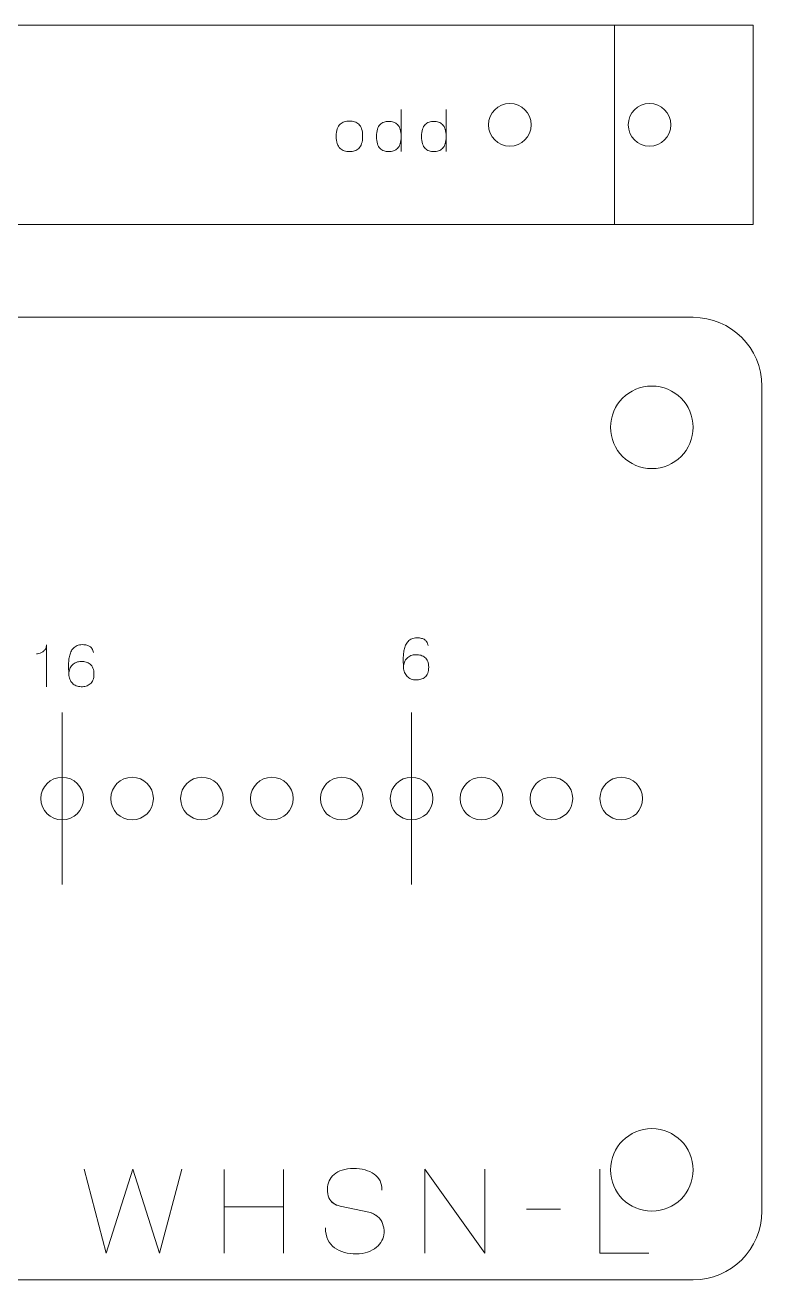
# Model space of a CAD drawing. Header units: centimetres. Extents: x -22.9 to 52.4, y -33.6 to -9.2.
# Drawn here: x 20.64 to 26, y -18.35 to -9.22 of the extents above; entities that cross this region are included whole.
import ezdxf

# ---------------------------------------------------------------- set-up
doc = ezdxf.new("R2010")
doc.units = ezdxf.units.CM
doc.header["$MEASUREMENT"] = 0
doc.layers.add('Layer 1', color=7, linetype='Continuous')

msp = doc.modelspace()

# ---------------------------------------------------------------- linework, layer by layer
at = {"layer": 'Layer 1', "color": 250, "lineweight": 20}
for centre, major_axis in [((25.19999, -12.15001), (0, 0.3)), ((20.91375, -14.85), (0, 0.155)), ((21.42175, -14.85), (0, 0.155)), ((21.92975, -14.85), (0, 0.155)), ((22.43775, -14.85), (0, 0.155)), ((22.94575, -14.85), (0, 0.155)), ((23.45375, -14.85), (0, 0.155)), ((23.96175, -14.85), (0, 0.155)), ((24.46975, -14.85), (0, 0.155)), ((24.97775, -14.85), (0, 0.155)), ((25.19999, -17.55001), (0, 0.3))]:
    msp.add_ellipse(centre, major_axis=major_axis, ratio=1, dxfattribs=at)
for points, knots in [([(25.9375, -10.675), (25.9375, -10.675), (14.9375, -10.675), (14.9375, -10.675), (14.9375, -10.675), (14.9375, -10.675), (14.9375, -9.225), (14.9375, -9.225), (14.9375, -9.225), (14.9375, -9.225), (25.9375, -9.225), (25.9375, -9.225), (25.9375, -9.225), (25.9375, -9.225), (25.9375, -10.675), (25.9375, -10.675)], [0, 0, 0, 0, 0.25, 0.25, 0.25, 0.25, 0.5, 0.5, 0.5, 0.5, 0.75, 0.75, 0.75, 0.75, 1, 1, 1, 1]), ([(24.1675, -9.795), (24.25309, -9.795), (24.3225, -9.86441), (24.3225, -9.95), (24.3225, -9.95), (24.3225, -10.03559), (24.25309, -10.105), (24.1675, -10.105), (24.1675, -10.105), (24.08191, -10.105), (24.0125, -10.03559), (24.0125, -9.95), (24.0125, -9.95), (24.0125, -9.86441), (24.08191, -9.795), (24.1675, -9.795)], [0, 0, 0, 0, 0.25, 0.25, 0.25, 0.25, 0.5, 0.5, 0.5, 0.5, 0.75, 0.75, 0.75, 0.75, 1, 1, 1, 1]), ([(25.1835, -9.795), (25.26909, -9.795), (25.3385, -9.86441), (25.3385, -9.95), (25.3385, -9.95), (25.3385, -10.03559), (25.26909, -10.105), (25.1835, -10.105), (25.1835, -10.105), (25.09791, -10.105), (25.0285, -10.03559), (25.0285, -9.95), (25.0285, -9.95), (25.0285, -9.86441), (25.09791, -9.795), (25.1835, -9.795)], [0, 0, 0, 0, 0.25, 0.25, 0.25, 0.25, 0.5, 0.5, 0.5, 0.5, 0.75, 0.75, 0.75, 0.75, 1, 1, 1, 1]), ([(15, -17.85), (15, -17.85), (15, -11.85), (15, -11.85), (15, -11.85), (15, -11.5739), (15.2239, -11.35), (15.5, -11.35), (15.5, -11.35), (15.5, -11.35), (25.5, -11.35), (25.5, -11.35), (25.5, -11.35), (25.7761, -11.35), (26, -11.5739), (26, -11.85), (26, -11.85), (26, -11.85), (26, -17.85), (26, -17.85), (26, -17.85), (26, -18.1261), (25.7761, -18.35), (25.5, -18.35), (25.5, -18.35), (25.5, -18.35), (15.5, -18.35), (15.5, -18.35), (15.5, -18.35), (15.2239, -18.35), (15, -18.1261), (15, -17.85)], [0, 0, 0, 0, 0.125, 0.125, 0.125, 0.125, 0.25, 0.25, 0.25, 0.25, 0.375, 0.375, 0.375, 0.375, 0.5, 0.5, 0.5, 0.5, 0.625, 0.625, 0.625, 0.625, 0.75, 0.75, 0.75, 0.75, 0.875, 0.875, 0.875, 0.875, 1, 1, 1, 1])]:
    msp.add_open_spline(points, degree=3, knots=knots, dxfattribs=at)
at = {"layer": 'Layer 1', "color": 30, "lineweight": 20}
for points in [[(24.9295, -9.225), (24.9295, -9.225), (24.9295, -10.675), (24.9295, -10.675)], [(20.91375, -14.225), (20.91375, -14.225), (20.91375, -15.475), (20.91375, -15.475)], [(23.45375, -14.225), (23.45375, -14.225), (23.45375, -15.475), (23.45375, -15.475)]]:
    msp.add_open_spline(points, degree=3, dxfattribs=at)
at = {"layer": 'Layer 1', "color": 30, "lineweight": 9}
for points, knots in [([(23.37819, -9.8384), (23.37819, -9.8384), (23.37819, -10.14447), (23.37819, -10.14447), (23.37819, -10.14447), (23.37819, -10.14447), (23.37819, -9.8384), (23.37819, -9.8384)], [0, 0, 0, 0, 0.5, 0.5, 0.5, 0.5, 1, 1, 1, 1]), ([(23.70542, -9.8384), (23.70542, -9.8384), (23.70542, -10.14447), (23.70542, -10.14447), (23.70542, -10.14447), (23.70542, -10.14447), (23.70542, -9.8384), (23.70542, -9.8384)], [0, 0, 0, 0, 0.5, 0.5, 0.5, 0.5, 1, 1, 1, 1]), ([(23.00186, -10.14447), (23.01519, -10.14454), (23.02761, -10.14285), (23.03918, -10.13925), (23.03918, -10.13925), (23.05075, -10.13565), (23.06098, -10.12965), (23.06973, -10.12126), (23.06973, -10.12126), (23.07855, -10.11286), (23.08539, -10.1015), (23.0904, -10.08711), (23.0904, -10.08711), (23.09534, -10.07279), (23.09788, -10.05494), (23.09795, -10.03356), (23.09795, -10.03356), (23.09788, -10.01225), (23.09534, -9.99447), (23.0904, -9.98022), (23.0904, -9.98022), (23.08539, -9.96597), (23.07855, -9.95461), (23.06973, -9.94621), (23.06973, -9.94621), (23.06098, -9.93788), (23.05075, -9.93189), (23.03918, -9.92829), (23.03918, -9.92829), (23.02761, -9.92469), (23.01519, -9.923), (23.00186, -9.92307), (23.00186, -9.92307), (22.98866, -9.923), (22.97624, -9.92469), (22.96467, -9.92829), (22.96467, -9.92829), (22.9531, -9.93189), (22.94294, -9.93788), (22.93412, -9.94621), (22.93412, -9.94621), (22.9253, -9.95461), (22.91839, -9.96597), (22.91338, -9.98022), (22.91338, -9.98022), (22.90837, -9.99447), (22.90583, -10.01225), (22.90576, -10.03356), (22.90576, -10.03356), (22.90583, -10.05494), (22.90837, -10.07279), (22.91338, -10.08711), (22.91338, -10.08711), (22.91839, -10.1015), (22.9253, -10.11286), (22.93412, -10.12126), (22.93412, -10.12126), (22.94294, -10.12965), (22.9531, -10.13565), (22.96467, -10.13925), (22.96467, -10.13925), (22.97624, -10.14285), (22.98866, -10.14454), (23.00186, -10.14447)], [0, 0, 0, 0, 0.0625, 0.0625, 0.0625, 0.0625, 0.125, 0.125, 0.125, 0.125, 0.1875, 0.1875, 0.1875, 0.1875, 0.25, 0.25, 0.25, 0.25, 0.3125, 0.3125, 0.3125, 0.3125, 0.375, 0.375, 0.375, 0.375, 0.4375, 0.4375, 0.4375, 0.4375, 0.5, 0.5, 0.5, 0.5, 0.5625, 0.5625, 0.5625, 0.5625, 0.625, 0.625, 0.625, 0.625, 0.6875, 0.6875, 0.6875, 0.6875, 0.75, 0.75, 0.75, 0.75, 0.8125, 0.8125, 0.8125, 0.8125, 0.875, 0.875, 0.875, 0.875, 0.9375, 0.9375, 0.9375, 0.9375, 1, 1, 1, 1]), ([(23.00186, -10.14447), (23.01519, -10.14454), (23.02761, -10.14285), (23.03918, -10.13925), (23.03918, -10.13925), (23.05075, -10.13565), (23.06098, -10.12965), (23.06973, -10.12126), (23.06973, -10.12126), (23.07855, -10.11286), (23.08539, -10.1015), (23.0904, -10.08711), (23.0904, -10.08711), (23.09534, -10.07279), (23.09788, -10.05494), (23.09795, -10.03356), (23.09795, -10.03356), (23.09788, -10.01225), (23.09534, -9.99447), (23.0904, -9.98022), (23.0904, -9.98022), (23.08539, -9.96597), (23.07855, -9.95461), (23.06973, -9.94621), (23.06973, -9.94621), (23.06098, -9.93788), (23.05075, -9.93189), (23.03918, -9.92829), (23.03918, -9.92829), (23.02761, -9.92469), (23.01519, -9.923), (23.00186, -9.92307), (23.00186, -9.92307), (22.98866, -9.923), (22.97624, -9.92469), (22.96467, -9.92829), (22.96467, -9.92829), (22.9531, -9.93189), (22.94294, -9.93788), (22.93412, -9.94621), (22.93412, -9.94621), (22.9253, -9.95461), (22.91839, -9.96597), (22.91338, -9.98022), (22.91338, -9.98022), (22.90837, -9.99447), (22.90583, -10.01225), (22.90576, -10.03356), (22.90576, -10.03356), (22.90583, -10.05494), (22.90837, -10.07279), (22.91338, -10.08711), (22.91338, -10.08711), (22.91839, -10.1015), (22.9253, -10.11286), (22.93412, -10.12126), (22.93412, -10.12126), (22.94294, -10.12965), (22.9531, -10.13565), (22.96467, -10.13925), (22.96467, -10.13925), (22.97624, -10.14285), (22.98866, -10.14454), (23.00186, -10.14447)], [0, 0, 0, 0, 0.0625, 0.0625, 0.0625, 0.0625, 0.125, 0.125, 0.125, 0.125, 0.1875, 0.1875, 0.1875, 0.1875, 0.25, 0.25, 0.25, 0.25, 0.3125, 0.3125, 0.3125, 0.3125, 0.375, 0.375, 0.375, 0.375, 0.4375, 0.4375, 0.4375, 0.4375, 0.5, 0.5, 0.5, 0.5, 0.5625, 0.5625, 0.5625, 0.5625, 0.625, 0.625, 0.625, 0.625, 0.6875, 0.6875, 0.6875, 0.6875, 0.75, 0.75, 0.75, 0.75, 0.8125, 0.8125, 0.8125, 0.8125, 0.875, 0.875, 0.875, 0.875, 0.9375, 0.9375, 0.9375, 0.9375, 1, 1, 1, 1]), ([(23.28802, -9.92603), (23.30037, -9.92596), (23.31194, -9.92765), (23.32274, -9.93118), (23.32274, -9.93118), (23.33353, -9.93471), (23.34306, -9.94064), (23.35131, -9.94889), (23.35131, -9.94889), (23.35957, -9.95715), (23.36599, -9.96836), (23.37064, -9.98248), (23.37064, -9.98248), (23.3753, -9.99659), (23.3777, -10.01415), (23.37777, -10.03525), (23.37777, -10.03525), (23.3777, -10.05635), (23.3753, -10.07391), (23.37064, -10.08803), (23.37064, -10.08803), (23.36599, -10.10214), (23.35957, -10.11336), (23.35131, -10.12161), (23.35131, -10.12161), (23.34306, -10.12987), (23.33353, -10.13579), (23.32274, -10.13932), (23.32274, -10.13932), (23.31194, -10.14285), (23.30037, -10.14454), (23.28802, -10.14447), (23.28802, -10.14447), (23.27568, -10.14454), (23.2641, -10.14285), (23.25338, -10.13932), (23.25338, -10.13932), (23.24258, -10.13579), (23.23313, -10.12987), (23.22495, -10.12161), (23.22495, -10.12161), (23.21676, -10.11336), (23.21034, -10.10214), (23.20576, -10.08803), (23.20576, -10.08803), (23.2011, -10.07391), (23.19877, -10.05635), (23.1987, -10.03525), (23.1987, -10.03525), (23.19877, -10.01415), (23.2011, -9.99659), (23.20576, -9.98248), (23.20576, -9.98248), (23.21034, -9.96836), (23.21676, -9.95715), (23.22495, -9.94889), (23.22495, -9.94889), (23.23313, -9.94064), (23.24258, -9.93471), (23.25338, -9.93118), (23.25338, -9.93118), (23.2641, -9.92765), (23.27568, -9.92596), (23.28802, -9.92603)], [0, 0, 0, 0, 0.0625, 0.0625, 0.0625, 0.0625, 0.125, 0.125, 0.125, 0.125, 0.1875, 0.1875, 0.1875, 0.1875, 0.25, 0.25, 0.25, 0.25, 0.3125, 0.3125, 0.3125, 0.3125, 0.375, 0.375, 0.375, 0.375, 0.4375, 0.4375, 0.4375, 0.4375, 0.5, 0.5, 0.5, 0.5, 0.5625, 0.5625, 0.5625, 0.5625, 0.625, 0.625, 0.625, 0.625, 0.6875, 0.6875, 0.6875, 0.6875, 0.75, 0.75, 0.75, 0.75, 0.8125, 0.8125, 0.8125, 0.8125, 0.875, 0.875, 0.875, 0.875, 0.9375, 0.9375, 0.9375, 0.9375, 1, 1, 1, 1]), ([(23.28802, -9.92603), (23.30037, -9.92596), (23.31194, -9.92765), (23.32274, -9.93118), (23.32274, -9.93118), (23.33353, -9.93471), (23.34306, -9.94064), (23.35131, -9.94889), (23.35131, -9.94889), (23.35957, -9.95715), (23.36599, -9.96836), (23.37064, -9.98248), (23.37064, -9.98248), (23.3753, -9.99659), (23.3777, -10.01415), (23.37777, -10.03525), (23.37777, -10.03525), (23.3777, -10.05635), (23.3753, -10.07391), (23.37064, -10.08803), (23.37064, -10.08803), (23.36599, -10.10214), (23.35957, -10.11336), (23.35131, -10.12161), (23.35131, -10.12161), (23.34306, -10.12987), (23.33353, -10.13579), (23.32274, -10.13932), (23.32274, -10.13932), (23.31194, -10.14285), (23.30037, -10.14454), (23.28802, -10.14447), (23.28802, -10.14447), (23.27568, -10.14454), (23.2641, -10.14285), (23.25338, -10.13932), (23.25338, -10.13932), (23.24258, -10.13579), (23.23313, -10.12987), (23.22495, -10.12161), (23.22495, -10.12161), (23.21676, -10.11336), (23.21034, -10.10214), (23.20576, -10.08803), (23.20576, -10.08803), (23.2011, -10.07391), (23.19877, -10.05635), (23.1987, -10.03525), (23.1987, -10.03525), (23.19877, -10.01415), (23.2011, -9.99659), (23.20576, -9.98248), (23.20576, -9.98248), (23.21034, -9.96836), (23.21676, -9.95715), (23.22495, -9.94889), (23.22495, -9.94889), (23.23313, -9.94064), (23.24258, -9.93471), (23.25338, -9.93118), (23.25338, -9.93118), (23.2641, -9.92765), (23.27568, -9.92596), (23.28802, -9.92603)], [0, 0, 0, 0, 0.0625, 0.0625, 0.0625, 0.0625, 0.125, 0.125, 0.125, 0.125, 0.1875, 0.1875, 0.1875, 0.1875, 0.25, 0.25, 0.25, 0.25, 0.3125, 0.3125, 0.3125, 0.3125, 0.375, 0.375, 0.375, 0.375, 0.4375, 0.4375, 0.4375, 0.4375, 0.5, 0.5, 0.5, 0.5, 0.5625, 0.5625, 0.5625, 0.5625, 0.625, 0.625, 0.625, 0.625, 0.6875, 0.6875, 0.6875, 0.6875, 0.75, 0.75, 0.75, 0.75, 0.8125, 0.8125, 0.8125, 0.8125, 0.875, 0.875, 0.875, 0.875, 0.9375, 0.9375, 0.9375, 0.9375, 1, 1, 1, 1]), ([(23.61525, -9.92603), (23.6276, -9.92596), (23.63917, -9.92765), (23.64997, -9.93118), (23.64997, -9.93118), (23.66076, -9.93471), (23.67029, -9.94064), (23.67854, -9.94889), (23.67854, -9.94889), (23.6868, -9.95715), (23.69322, -9.96836), (23.69787, -9.98248), (23.69787, -9.98248), (23.70253, -9.99659), (23.70493, -10.01415), (23.705, -10.03525), (23.705, -10.03525), (23.70493, -10.05635), (23.70253, -10.07391), (23.69787, -10.08803), (23.69787, -10.08803), (23.69322, -10.10214), (23.6868, -10.11336), (23.67854, -10.12161), (23.67854, -10.12161), (23.67029, -10.12987), (23.66076, -10.13579), (23.64997, -10.13932), (23.64997, -10.13932), (23.63917, -10.14285), (23.6276, -10.14454), (23.61525, -10.14447), (23.61525, -10.14447), (23.60291, -10.14454), (23.59133, -10.14285), (23.58061, -10.13932), (23.58061, -10.13932), (23.56981, -10.13579), (23.56036, -10.12987), (23.55218, -10.12161), (23.55218, -10.12161), (23.54399, -10.11336), (23.53757, -10.10214), (23.53299, -10.08803), (23.53299, -10.08803), (23.52833, -10.07391), (23.526, -10.05635), (23.52593, -10.03525), (23.52593, -10.03525), (23.526, -10.01415), (23.52833, -9.99659), (23.53299, -9.98248), (23.53299, -9.98248), (23.53757, -9.96836), (23.54399, -9.95715), (23.55218, -9.94889), (23.55218, -9.94889), (23.56036, -9.94064), (23.56981, -9.93471), (23.58061, -9.93118), (23.58061, -9.93118), (23.59133, -9.92765), (23.60291, -9.92596), (23.61525, -9.92603)], [0, 0, 0, 0, 0.0625, 0.0625, 0.0625, 0.0625, 0.125, 0.125, 0.125, 0.125, 0.1875, 0.1875, 0.1875, 0.1875, 0.25, 0.25, 0.25, 0.25, 0.3125, 0.3125, 0.3125, 0.3125, 0.375, 0.375, 0.375, 0.375, 0.4375, 0.4375, 0.4375, 0.4375, 0.5, 0.5, 0.5, 0.5, 0.5625, 0.5625, 0.5625, 0.5625, 0.625, 0.625, 0.625, 0.625, 0.6875, 0.6875, 0.6875, 0.6875, 0.75, 0.75, 0.75, 0.75, 0.8125, 0.8125, 0.8125, 0.8125, 0.875, 0.875, 0.875, 0.875, 0.9375, 0.9375, 0.9375, 0.9375, 1, 1, 1, 1]), ([(23.61525, -9.92603), (23.6276, -9.92596), (23.63917, -9.92765), (23.64997, -9.93118), (23.64997, -9.93118), (23.66076, -9.93471), (23.67029, -9.94064), (23.67854, -9.94889), (23.67854, -9.94889), (23.6868, -9.95715), (23.69322, -9.96836), (23.69787, -9.98248), (23.69787, -9.98248), (23.70253, -9.99659), (23.70493, -10.01415), (23.705, -10.03525), (23.705, -10.03525), (23.70493, -10.05635), (23.70253, -10.07391), (23.69787, -10.08803), (23.69787, -10.08803), (23.69322, -10.10214), (23.6868, -10.11336), (23.67854, -10.12161), (23.67854, -10.12161), (23.67029, -10.12987), (23.66076, -10.13579), (23.64997, -10.13932), (23.64997, -10.13932), (23.63917, -10.14285), (23.6276, -10.14454), (23.61525, -10.14447), (23.61525, -10.14447), (23.60291, -10.14454), (23.59133, -10.14285), (23.58061, -10.13932), (23.58061, -10.13932), (23.56981, -10.13579), (23.56036, -10.12987), (23.55218, -10.12161), (23.55218, -10.12161), (23.54399, -10.11336), (23.53757, -10.10214), (23.53299, -10.08803), (23.53299, -10.08803), (23.52833, -10.07391), (23.526, -10.05635), (23.52593, -10.03525), (23.52593, -10.03525), (23.526, -10.01415), (23.52833, -9.99659), (23.53299, -9.98248), (23.53299, -9.98248), (23.53757, -9.96836), (23.54399, -9.95715), (23.55218, -9.94889), (23.55218, -9.94889), (23.56036, -9.94064), (23.56981, -9.93471), (23.58061, -9.93118), (23.58061, -9.93118), (23.59133, -9.92765), (23.60291, -9.92596), (23.61525, -9.92603)], [0, 0, 0, 0, 0.0625, 0.0625, 0.0625, 0.0625, 0.125, 0.125, 0.125, 0.125, 0.1875, 0.1875, 0.1875, 0.1875, 0.25, 0.25, 0.25, 0.25, 0.3125, 0.3125, 0.3125, 0.3125, 0.375, 0.375, 0.375, 0.375, 0.4375, 0.4375, 0.4375, 0.4375, 0.5, 0.5, 0.5, 0.5, 0.5625, 0.5625, 0.5625, 0.5625, 0.625, 0.625, 0.625, 0.625, 0.6875, 0.6875, 0.6875, 0.6875, 0.75, 0.75, 0.75, 0.75, 0.8125, 0.8125, 0.8125, 0.8125, 0.875, 0.875, 0.875, 0.875, 0.9375, 0.9375, 0.9375, 0.9375, 1, 1, 1, 1]), ([(23.39512, -13.89514), (23.39519, -13.88131), (23.39744, -13.86882), (23.40196, -13.85753), (23.40196, -13.85753), (23.4064, -13.84631), (23.41268, -13.83665), (23.4208, -13.82853), (23.4208, -13.82853), (23.42884, -13.82049), (23.43837, -13.81428), (23.44923, -13.80991), (23.44923, -13.80991), (23.4601, -13.80553), (23.47202, -13.80335), (23.48486, -13.80327), (23.48486, -13.80327), (23.49777, -13.8032), (23.50984, -13.80483), (23.52106, -13.80807), (23.52106, -13.80807), (23.53228, -13.81125), (23.54208, -13.81647), (23.55062, -13.82367), (23.55062, -13.82367), (23.55916, -13.83079), (23.56586, -13.84025), (23.57066, -13.85203), (23.57066, -13.85203), (23.57545, -13.86381), (23.57792, -13.87813), (23.57799, -13.89514), (23.57799, -13.89514), (23.57792, -13.91214), (23.57545, -13.92646), (23.57066, -13.93825), (23.57066, -13.93825), (23.56586, -13.95003), (23.55916, -13.95948), (23.55062, -13.96661), (23.55062, -13.96661), (23.54208, -13.97381), (23.53228, -13.97903), (23.52106, -13.9822), (23.52106, -13.9822), (23.50984, -13.98545), (23.49777, -13.98707), (23.48486, -13.987), (23.48486, -13.987), (23.47202, -13.98693), (23.46024, -13.98474), (23.44944, -13.98037), (23.44944, -13.98037), (23.43872, -13.97599), (23.42941, -13.96978), (23.42143, -13.96167), (23.42143, -13.96167), (23.41346, -13.95363), (23.40718, -13.94396), (23.40267, -13.93267), (23.40267, -13.93267), (23.39808, -13.92145), (23.39561, -13.90897), (23.39512, -13.89514), (23.39512, -13.89514), (23.39483, -13.88815), (23.39448, -13.87983), (23.39399, -13.87016), (23.39399, -13.87016), (23.39349, -13.86042), (23.39321, -13.84984), (23.39314, -13.83848), (23.39314, -13.83848), (23.39307, -13.82705), (23.39342, -13.81527), (23.39434, -13.8032), (23.39434, -13.8032), (23.39519, -13.79107), (23.39688, -13.77914), (23.39935, -13.76736), (23.39935, -13.76736), (23.40182, -13.75565), (23.40535, -13.74457), (23.41, -13.7342), (23.41, -13.7342), (23.41466, -13.72383), (23.42066, -13.71466), (23.42807, -13.70668), (23.42807, -13.70668), (23.43554, -13.69871), (23.44465, -13.69243), (23.45544, -13.68785), (23.45544, -13.68785), (23.46624, -13.68333), (23.47901, -13.681), (23.49375, -13.68093), (23.49375, -13.68093), (23.50659, -13.681), (23.51746, -13.68227), (23.52649, -13.68474), (23.52649, -13.68474), (23.53552, -13.68721), (23.54293, -13.69053), (23.54886, -13.69462), (23.54886, -13.69462), (23.55471, -13.69878), (23.55937, -13.7033), (23.56275, -13.70831), (23.56275, -13.70831), (23.56614, -13.71325), (23.56868, -13.71826), (23.57023, -13.72327), (23.57023, -13.72327), (23.57186, -13.72827), (23.57291, -13.73293), (23.57334, -13.73724), (23.57334, -13.73724), (23.57291, -13.73293), (23.57186, -13.72827), (23.57023, -13.72327), (23.57023, -13.72327), (23.56868, -13.71826), (23.56614, -13.71325), (23.56275, -13.70831), (23.56275, -13.70831), (23.55937, -13.7033), (23.55471, -13.69878), (23.54886, -13.69462), (23.54886, -13.69462), (23.54293, -13.69053), (23.53552, -13.68721), (23.52649, -13.68474), (23.52649, -13.68474), (23.51746, -13.68227), (23.50659, -13.681), (23.49375, -13.68093), (23.49375, -13.68093), (23.47901, -13.681), (23.46624, -13.68333), (23.45544, -13.68785), (23.45544, -13.68785), (23.44465, -13.69243), (23.43554, -13.69871), (23.42807, -13.70668), (23.42807, -13.70668), (23.42066, -13.71466), (23.41466, -13.72383), (23.41, -13.7342), (23.41, -13.7342), (23.40535, -13.74457), (23.40182, -13.75565), (23.39935, -13.76736), (23.39935, -13.76736), (23.39688, -13.77914), (23.39519, -13.79107), (23.39434, -13.8032), (23.39434, -13.8032), (23.39342, -13.81527), (23.39307, -13.82705), (23.39314, -13.83848), (23.39314, -13.83848), (23.39321, -13.84984), (23.39349, -13.86042), (23.39399, -13.87016), (23.39399, -13.87016), (23.39448, -13.87983), (23.39483, -13.88815), (23.39512, -13.89514), (23.39512, -13.89514), (23.39561, -13.90897), (23.39808, -13.92145), (23.40267, -13.93267), (23.40267, -13.93267), (23.40718, -13.94396), (23.41346, -13.95363), (23.42143, -13.96167), (23.42143, -13.96167), (23.42941, -13.96978), (23.43872, -13.97599), (23.44944, -13.98037), (23.44944, -13.98037), (23.46024, -13.98474), (23.47202, -13.98693), (23.48486, -13.987), (23.48486, -13.987), (23.49777, -13.98707), (23.50984, -13.98545), (23.52106, -13.9822), (23.52106, -13.9822), (23.53228, -13.97903), (23.54208, -13.97381), (23.55062, -13.96661), (23.55062, -13.96661), (23.55916, -13.95948), (23.56586, -13.95003), (23.57066, -13.93825), (23.57066, -13.93825), (23.57545, -13.92646), (23.57792, -13.91214), (23.57799, -13.89514), (23.57799, -13.89514), (23.57792, -13.87813), (23.57545, -13.86381), (23.57066, -13.85203), (23.57066, -13.85203), (23.56586, -13.84025), (23.55916, -13.83079), (23.55062, -13.82367), (23.55062, -13.82367), (23.54208, -13.81647), (23.53228, -13.81125), (23.52106, -13.80807), (23.52106, -13.80807), (23.50984, -13.80483), (23.49777, -13.8032), (23.48486, -13.80327), (23.48486, -13.80327), (23.47202, -13.80335), (23.4601, -13.80553), (23.44923, -13.80991), (23.44923, -13.80991), (23.43837, -13.81428), (23.42884, -13.82049), (23.4208, -13.82853), (23.4208, -13.82853), (23.41268, -13.83665), (23.4064, -13.84631), (23.40196, -13.85753), (23.40196, -13.85753), (23.39744, -13.86882), (23.39519, -13.88131), (23.39512, -13.89514)], [0, 0, 0, 0, 0.0172414, 0.0172414, 0.0172414, 0.0172414, 0.0344828, 0.0344828, 0.0344828, 0.0344828, 0.0517241, 0.0517241, 0.0517241, 0.0517241, 0.0689655, 0.0689655, 0.0689655, 0.0689655, 0.0862069, 0.0862069, 0.0862069, 0.0862069, 0.1034483, 0.1034483, 0.1034483, 0.1034483, 0.1206897, 0.1206897, 0.1206897, 0.1206897, 0.137931, 0.137931, 0.137931, 0.137931, 0.1551724, 0.1551724, 0.1551724, 0.1551724, 0.1724138, 0.1724138, 0.1724138, 0.1724138, 0.1896552, 0.1896552, 0.1896552, 0.1896552, 0.2068966, 0.2068966, 0.2068966, 0.2068966, 0.2241379, 0.2241379, 0.2241379, 0.2241379, 0.2413793, 0.2413793, 0.2413793, 0.2413793, 0.2586207, 0.2586207, 0.2586207, 0.2586207, 0.2758621, 0.2758621, 0.2758621, 0.2758621, 0.2931034, 0.2931034, 0.2931034, 0.2931034, 0.3103448, 0.3103448, 0.3103448, 0.3103448, 0.3275862, 0.3275862, 0.3275862, 0.3275862, 0.3448276, 0.3448276, 0.3448276, 0.3448276, 0.362069, 0.362069, 0.362069, 0.362069, 0.3793103, 0.3793103, 0.3793103, 0.3793103, 0.3965517, 0.3965517, 0.3965517, 0.3965517, 0.4137931, 0.4137931, 0.4137931, 0.4137931, 0.4310345, 0.4310345, 0.4310345, 0.4310345, 0.4482759, 0.4482759, 0.4482759, 0.4482759, 0.4655172, 0.4655172, 0.4655172, 0.4655172, 0.4827586, 0.4827586, 0.4827586, 0.4827586, 0.5, 0.5, 0.5, 0.5, 0.5172414, 0.5172414, 0.5172414, 0.5172414, 0.5344828, 0.5344828, 0.5344828, 0.5344828, 0.5517241, 0.5517241, 0.5517241, 0.5517241, 0.5689655, 0.5689655, 0.5689655, 0.5689655, 0.5862069, 0.5862069, 0.5862069, 0.5862069, 0.6034483, 0.6034483, 0.6034483, 0.6034483, 0.6206897, 0.6206897, 0.6206897, 0.6206897, 0.637931, 0.637931, 0.637931, 0.637931, 0.6551724, 0.6551724, 0.6551724, 0.6551724, 0.6724138, 0.6724138, 0.6724138, 0.6724138, 0.6896552, 0.6896552, 0.6896552, 0.6896552, 0.7068966, 0.7068966, 0.7068966, 0.7068966, 0.7241379, 0.7241379, 0.7241379, 0.7241379, 0.7413793, 0.7413793, 0.7413793, 0.7413793, 0.7586207, 0.7586207, 0.7586207, 0.7586207, 0.7758621, 0.7758621, 0.7758621, 0.7758621, 0.7931034, 0.7931034, 0.7931034, 0.7931034, 0.8103448, 0.8103448, 0.8103448, 0.8103448, 0.8275862, 0.8275862, 0.8275862, 0.8275862, 0.8448276, 0.8448276, 0.8448276, 0.8448276, 0.862069, 0.862069, 0.862069, 0.862069, 0.8793103, 0.8793103, 0.8793103, 0.8793103, 0.8965517, 0.8965517, 0.8965517, 0.8965517, 0.9137931, 0.9137931, 0.9137931, 0.9137931, 0.9310345, 0.9310345, 0.9310345, 0.9310345, 0.9482759, 0.9482759, 0.9482759, 0.9482759, 0.9655172, 0.9655172, 0.9655172, 0.9655172, 0.9827586, 0.9827586, 0.9827586, 0.9827586, 1, 1, 1, 1]), ([(20.80009, -14.03636), (20.80009, -14.03636), (20.80009, -13.73114), (20.80009, -13.73114), (20.80009, -13.73114), (20.80002, -13.74151), (20.79818, -13.7504), (20.79465, -13.75781), (20.79465, -13.75781), (20.7912, -13.76529), (20.78661, -13.77143), (20.78097, -13.77636), (20.78097, -13.77636), (20.77532, -13.7813), (20.76925, -13.78525), (20.76276, -13.78822), (20.76276, -13.78822), (20.75627, -13.79111), (20.74999, -13.7933), (20.74392, -13.79464), (20.74392, -13.79464), (20.73779, -13.79605), (20.73256, -13.7969), (20.72812, -13.79718), (20.72812, -13.79718), (20.73256, -13.7969), (20.73779, -13.79605), (20.74392, -13.79464), (20.74392, -13.79464), (20.74999, -13.7933), (20.75627, -13.79111), (20.76276, -13.78822), (20.76276, -13.78822), (20.76925, -13.78525), (20.77532, -13.7813), (20.78097, -13.77636), (20.78097, -13.77636), (20.78661, -13.77143), (20.7912, -13.76529), (20.79465, -13.75781), (20.79465, -13.75781), (20.79818, -13.7504), (20.80002, -13.74151), (20.80009, -13.73114), (20.80009, -13.73114), (20.80009, -13.73114), (20.80009, -14.03636), (20.80009, -14.03636)], [0, 0, 0, 0, 0.0833333, 0.0833333, 0.0833333, 0.0833333, 0.1666667, 0.1666667, 0.1666667, 0.1666667, 0.25, 0.25, 0.25, 0.25, 0.3333333, 0.3333333, 0.3333333, 0.3333333, 0.4166667, 0.4166667, 0.4166667, 0.4166667, 0.5, 0.5, 0.5, 0.5, 0.5833333, 0.5833333, 0.5833333, 0.5833333, 0.6666667, 0.6666667, 0.6666667, 0.6666667, 0.75, 0.75, 0.75, 0.75, 0.8333333, 0.8333333, 0.8333333, 0.8333333, 0.9166667, 0.9166667, 0.9166667, 0.9166667, 1, 1, 1, 1]), ([(20.96222, -13.9445), (20.96229, -13.93067), (20.96454, -13.91818), (20.96906, -13.90689), (20.96906, -13.90689), (20.9735, -13.89567), (20.97978, -13.88601), (20.9879, -13.87789), (20.9879, -13.87789), (20.99594, -13.86985), (21.00547, -13.86364), (21.01633, -13.85927), (21.01633, -13.85927), (21.0272, -13.85489), (21.03912, -13.85271), (21.05196, -13.85263), (21.05196, -13.85263), (21.06487, -13.85256), (21.07694, -13.85419), (21.08816, -13.85743), (21.08816, -13.85743), (21.09938, -13.86061), (21.10918, -13.86583), (21.11772, -13.87303), (21.11772, -13.87303), (21.12626, -13.88015), (21.13296, -13.88961), (21.13776, -13.90139), (21.13776, -13.90139), (21.14255, -13.91317), (21.14502, -13.92749), (21.14509, -13.9445), (21.14509, -13.9445), (21.14502, -13.9615), (21.14255, -13.97582), (21.13776, -13.98761), (21.13776, -13.98761), (21.13296, -13.99939), (21.12626, -14.00884), (21.11772, -14.01597), (21.11772, -14.01597), (21.10918, -14.02317), (21.09938, -14.02839), (21.08816, -14.03156), (21.08816, -14.03156), (21.07694, -14.03481), (21.06487, -14.03643), (21.05196, -14.03636), (21.05196, -14.03636), (21.03912, -14.03629), (21.02734, -14.0341), (21.01654, -14.02973), (21.01654, -14.02973), (21.00582, -14.02535), (20.99651, -14.01914), (20.98853, -14.01103), (20.98853, -14.01103), (20.98056, -14.00299), (20.97428, -13.99332), (20.96977, -13.98203), (20.96977, -13.98203), (20.96518, -13.97081), (20.96271, -13.95833), (20.96222, -13.9445), (20.96222, -13.9445), (20.96193, -13.93751), (20.96158, -13.92919), (20.96109, -13.91952), (20.96109, -13.91952), (20.96059, -13.90978), (20.96031, -13.8992), (20.96024, -13.88784), (20.96024, -13.88784), (20.96017, -13.87641), (20.96052, -13.86463), (20.96144, -13.85256), (20.96144, -13.85256), (20.96229, -13.84043), (20.96398, -13.8285), (20.96645, -13.81672), (20.96645, -13.81672), (20.96892, -13.80501), (20.97245, -13.79393), (20.9771, -13.78356), (20.9771, -13.78356), (20.98176, -13.77319), (20.98776, -13.76402), (20.99517, -13.75604), (20.99517, -13.75604), (21.00264, -13.74807), (21.01175, -13.74179), (21.02254, -13.73721), (21.02254, -13.73721), (21.03334, -13.73269), (21.04611, -13.73036), (21.06085, -13.73029), (21.06085, -13.73029), (21.07369, -13.73036), (21.08456, -13.73163), (21.09359, -13.7341), (21.09359, -13.7341), (21.10262, -13.73657), (21.11003, -13.73989), (21.11596, -13.74398), (21.11596, -13.74398), (21.12181, -13.74814), (21.12647, -13.75266), (21.12985, -13.75767), (21.12985, -13.75767), (21.13324, -13.76261), (21.13578, -13.76762), (21.13733, -13.77263), (21.13733, -13.77263), (21.13896, -13.77763), (21.14001, -13.78229), (21.14044, -13.7866), (21.14044, -13.7866), (21.14001, -13.78229), (21.13896, -13.77763), (21.13733, -13.77263), (21.13733, -13.77263), (21.13578, -13.76762), (21.13324, -13.76261), (21.12985, -13.75767), (21.12985, -13.75767), (21.12647, -13.75266), (21.12181, -13.74814), (21.11596, -13.74398), (21.11596, -13.74398), (21.11003, -13.73989), (21.10262, -13.73657), (21.09359, -13.7341), (21.09359, -13.7341), (21.08456, -13.73163), (21.07369, -13.73036), (21.06085, -13.73029), (21.06085, -13.73029), (21.04611, -13.73036), (21.03334, -13.73269), (21.02254, -13.73721), (21.02254, -13.73721), (21.01175, -13.74179), (21.00264, -13.74807), (20.99517, -13.75604), (20.99517, -13.75604), (20.98776, -13.76402), (20.98176, -13.77319), (20.9771, -13.78356), (20.9771, -13.78356), (20.97245, -13.79393), (20.96892, -13.80501), (20.96645, -13.81672), (20.96645, -13.81672), (20.96398, -13.8285), (20.96229, -13.84043), (20.96144, -13.85256), (20.96144, -13.85256), (20.96052, -13.86463), (20.96017, -13.87641), (20.96024, -13.88784), (20.96024, -13.88784), (20.96031, -13.8992), (20.96059, -13.90978), (20.96109, -13.91952), (20.96109, -13.91952), (20.96158, -13.92919), (20.96193, -13.93751), (20.96222, -13.9445), (20.96222, -13.9445), (20.96271, -13.95833), (20.96518, -13.97081), (20.96977, -13.98203), (20.96977, -13.98203), (20.97428, -13.99332), (20.98056, -14.00299), (20.98853, -14.01103), (20.98853, -14.01103), (20.99651, -14.01914), (21.00582, -14.02535), (21.01654, -14.02973), (21.01654, -14.02973), (21.02734, -14.0341), (21.03912, -14.03629), (21.05196, -14.03636), (21.05196, -14.03636), (21.06487, -14.03643), (21.07694, -14.03481), (21.08816, -14.03156), (21.08816, -14.03156), (21.09938, -14.02839), (21.10918, -14.02317), (21.11772, -14.01597), (21.11772, -14.01597), (21.12626, -14.00884), (21.13296, -13.99939), (21.13776, -13.98761), (21.13776, -13.98761), (21.14255, -13.97582), (21.14502, -13.9615), (21.14509, -13.9445), (21.14509, -13.9445), (21.14502, -13.92749), (21.14255, -13.91317), (21.13776, -13.90139), (21.13776, -13.90139), (21.13296, -13.88961), (21.12626, -13.88015), (21.11772, -13.87303), (21.11772, -13.87303), (21.10918, -13.86583), (21.09938, -13.86061), (21.08816, -13.85743), (21.08816, -13.85743), (21.07694, -13.85419), (21.06487, -13.85256), (21.05196, -13.85263), (21.05196, -13.85263), (21.03912, -13.85271), (21.0272, -13.85489), (21.01633, -13.85927), (21.01633, -13.85927), (21.00547, -13.86364), (20.99594, -13.86985), (20.9879, -13.87789), (20.9879, -13.87789), (20.97978, -13.88601), (20.9735, -13.89567), (20.96906, -13.90689), (20.96906, -13.90689), (20.96454, -13.91818), (20.96229, -13.93067), (20.96222, -13.9445)], [0, 0, 0, 0, 0.0172414, 0.0172414, 0.0172414, 0.0172414, 0.0344828, 0.0344828, 0.0344828, 0.0344828, 0.0517241, 0.0517241, 0.0517241, 0.0517241, 0.0689655, 0.0689655, 0.0689655, 0.0689655, 0.0862069, 0.0862069, 0.0862069, 0.0862069, 0.1034483, 0.1034483, 0.1034483, 0.1034483, 0.1206897, 0.1206897, 0.1206897, 0.1206897, 0.137931, 0.137931, 0.137931, 0.137931, 0.1551724, 0.1551724, 0.1551724, 0.1551724, 0.1724138, 0.1724138, 0.1724138, 0.1724138, 0.1896552, 0.1896552, 0.1896552, 0.1896552, 0.2068966, 0.2068966, 0.2068966, 0.2068966, 0.2241379, 0.2241379, 0.2241379, 0.2241379, 0.2413793, 0.2413793, 0.2413793, 0.2413793, 0.2586207, 0.2586207, 0.2586207, 0.2586207, 0.2758621, 0.2758621, 0.2758621, 0.2758621, 0.2931034, 0.2931034, 0.2931034, 0.2931034, 0.3103448, 0.3103448, 0.3103448, 0.3103448, 0.3275862, 0.3275862, 0.3275862, 0.3275862, 0.3448276, 0.3448276, 0.3448276, 0.3448276, 0.362069, 0.362069, 0.362069, 0.362069, 0.3793103, 0.3793103, 0.3793103, 0.3793103, 0.3965517, 0.3965517, 0.3965517, 0.3965517, 0.4137931, 0.4137931, 0.4137931, 0.4137931, 0.4310345, 0.4310345, 0.4310345, 0.4310345, 0.4482759, 0.4482759, 0.4482759, 0.4482759, 0.4655172, 0.4655172, 0.4655172, 0.4655172, 0.4827586, 0.4827586, 0.4827586, 0.4827586, 0.5, 0.5, 0.5, 0.5, 0.5172414, 0.5172414, 0.5172414, 0.5172414, 0.5344828, 0.5344828, 0.5344828, 0.5344828, 0.5517241, 0.5517241, 0.5517241, 0.5517241, 0.5689655, 0.5689655, 0.5689655, 0.5689655, 0.5862069, 0.5862069, 0.5862069, 0.5862069, 0.6034483, 0.6034483, 0.6034483, 0.6034483, 0.6206897, 0.6206897, 0.6206897, 0.6206897, 0.637931, 0.637931, 0.637931, 0.637931, 0.6551724, 0.6551724, 0.6551724, 0.6551724, 0.6724138, 0.6724138, 0.6724138, 0.6724138, 0.6896552, 0.6896552, 0.6896552, 0.6896552, 0.7068966, 0.7068966, 0.7068966, 0.7068966, 0.7241379, 0.7241379, 0.7241379, 0.7241379, 0.7413793, 0.7413793, 0.7413793, 0.7413793, 0.7586207, 0.7586207, 0.7586207, 0.7586207, 0.7758621, 0.7758621, 0.7758621, 0.7758621, 0.7931034, 0.7931034, 0.7931034, 0.7931034, 0.8103448, 0.8103448, 0.8103448, 0.8103448, 0.8275862, 0.8275862, 0.8275862, 0.8275862, 0.8448276, 0.8448276, 0.8448276, 0.8448276, 0.862069, 0.862069, 0.862069, 0.862069, 0.8793103, 0.8793103, 0.8793103, 0.8793103, 0.8965517, 0.8965517, 0.8965517, 0.8965517, 0.9137931, 0.9137931, 0.9137931, 0.9137931, 0.9310345, 0.9310345, 0.9310345, 0.9310345, 0.9482759, 0.9482759, 0.9482759, 0.9482759, 0.9655172, 0.9655172, 0.9655172, 0.9655172, 0.9827586, 0.9827586, 0.9827586, 0.9827586, 1, 1, 1, 1]), ([(21.07345, -17.5452), (21.07345, -17.5452), (21.23432, -18.15565), (21.23432, -18.15565), (21.23432, -18.15565), (21.23432, -18.15565), (21.42821, -17.5452), (21.42821, -17.5452), (21.42821, -17.5452), (21.42821, -17.5452), (21.62209, -18.15565), (21.62209, -18.15565), (21.62209, -18.15565), (21.62209, -18.15565), (21.78296, -17.5452), (21.78296, -17.5452), (21.78296, -17.5452), (21.78296, -17.5452), (21.62209, -18.15565), (21.62209, -18.15565), (21.62209, -18.15565), (21.62209, -18.15565), (21.42821, -17.5452), (21.42821, -17.5452), (21.42821, -17.5452), (21.42821, -17.5452), (21.23432, -18.15565), (21.23432, -18.15565), (21.23432, -18.15565), (21.23432, -18.15565), (21.07345, -17.5452), (21.07345, -17.5452)], [0, 0, 0, 0, 0.125, 0.125, 0.125, 0.125, 0.25, 0.25, 0.25, 0.25, 0.375, 0.375, 0.375, 0.375, 0.5, 0.5, 0.5, 0.5, 0.625, 0.625, 0.625, 0.625, 0.75, 0.75, 0.75, 0.75, 0.875, 0.875, 0.875, 0.875, 1, 1, 1, 1]), ([(22.09199, -18.15565), (22.09199, -18.15565), (22.09199, -17.81783), (22.09199, -17.81783), (22.09199, -17.81783), (22.09199, -17.81783), (22.52295, -17.81783), (22.52295, -17.81783), (22.52295, -17.81783), (22.52295, -17.81783), (22.52295, -18.15565), (22.52295, -18.15565), (22.52295, -18.15565), (22.52295, -18.15565), (22.52295, -17.54605), (22.52295, -17.54605), (22.52295, -17.54605), (22.52295, -17.54605), (22.52295, -17.81783), (22.52295, -17.81783), (22.52295, -17.81783), (22.52295, -17.81783), (22.09199, -17.81783), (22.09199, -17.81783), (22.09199, -17.81783), (22.09199, -17.81783), (22.09199, -17.54605), (22.09199, -17.54605), (22.09199, -17.54605), (22.09199, -17.54605), (22.09199, -18.15565), (22.09199, -18.15565)], [0, 0, 0, 0, 0.125, 0.125, 0.125, 0.125, 0.25, 0.25, 0.25, 0.25, 0.375, 0.375, 0.375, 0.375, 0.5, 0.5, 0.5, 0.5, 0.625, 0.625, 0.625, 0.625, 0.75, 0.75, 0.75, 0.75, 0.875, 0.875, 0.875, 0.875, 1, 1, 1, 1]), ([(22.8269, -17.97108), (22.82718, -18.0048), (22.83311, -18.03373), (22.84496, -18.05786), (22.84496, -18.05786), (22.85667, -18.08185), (22.87304, -18.10146), (22.89365, -18.1167), (22.89365, -18.1167), (22.91439, -18.1318), (22.93824, -18.14295), (22.96519, -18.15015), (22.96519, -18.15015), (22.992, -18.1572), (23.02079, -18.16073), (23.05127, -18.16073), (23.05127, -18.16073), (23.08203, -18.16059), (23.10969, -18.15607), (23.13438, -18.14747), (23.13438, -18.14747), (23.15894, -18.13886), (23.17996, -18.12729), (23.1976, -18.11275), (23.1976, -18.11275), (23.2151, -18.09822), (23.22865, -18.08199), (23.23824, -18.06393), (23.23824, -18.06393), (23.24784, -18.04587), (23.25292, -18.02738), (23.25362, -18.00833), (23.25362, -18.00833), (23.25447, -17.98335), (23.2508, -17.96049), (23.24276, -17.93989), (23.24276, -17.93989), (23.23471, -17.91929), (23.2223, -17.90207), (23.2055, -17.88796), (23.2055, -17.88796), (23.18885, -17.87385), (23.16783, -17.86397), (23.14271, -17.85847), (23.14271, -17.85847), (23.14271, -17.85847), (22.93527, -17.8136), (22.93527, -17.8136), (22.93527, -17.8136), (22.9158, -17.8095), (22.89901, -17.80259), (22.88518, -17.79299), (22.88518, -17.79299), (22.87135, -17.78326), (22.86063, -17.76985), (22.85329, -17.75264), (22.85329, -17.75264), (22.84595, -17.73556), (22.84214, -17.71383), (22.84214, -17.68744), (22.84214, -17.68744), (22.84214, -17.6674), (22.84623, -17.64849), (22.85456, -17.63071), (22.85456, -17.63071), (22.86274, -17.61293), (22.87488, -17.59727), (22.89082, -17.58344), (22.89082, -17.58344), (22.90677, -17.56975), (22.92653, -17.55903), (22.94995, -17.55127), (22.94995, -17.55127), (22.97352, -17.54337), (23.00047, -17.53942), (23.03095, -17.53927), (23.03095, -17.53927), (23.06157, -17.53927), (23.08965, -17.5428), (23.11533, -17.54986), (23.11533, -17.54986), (23.14087, -17.55691), (23.16303, -17.56707), (23.18166, -17.58062), (23.18166, -17.58062), (23.20028, -17.59417), (23.21468, -17.61082), (23.22455, -17.63029), (23.22455, -17.63029), (23.23443, -17.64991), (23.23909, -17.67234), (23.23838, -17.6976), (23.23838, -17.6976), (23.23909, -17.67234), (23.23443, -17.64991), (23.22455, -17.63029), (23.22455, -17.63029), (23.21468, -17.61082), (23.20028, -17.59417), (23.18166, -17.58062), (23.18166, -17.58062), (23.16303, -17.56707), (23.14087, -17.55691), (23.11533, -17.54986), (23.11533, -17.54986), (23.08965, -17.5428), (23.06157, -17.53927), (23.03095, -17.53927), (23.03095, -17.53927), (23.00047, -17.53942), (22.97352, -17.54337), (22.94995, -17.55127), (22.94995, -17.55127), (22.92653, -17.55903), (22.90677, -17.56975), (22.89082, -17.58344), (22.89082, -17.58344), (22.87488, -17.59727), (22.86274, -17.61293), (22.85456, -17.63071), (22.85456, -17.63071), (22.84623, -17.64849), (22.84214, -17.6674), (22.84214, -17.68744), (22.84214, -17.68744), (22.84214, -17.71383), (22.84581, -17.73556), (22.85286, -17.75249), (22.85286, -17.75249), (22.86006, -17.76957), (22.87064, -17.78283), (22.88447, -17.79257), (22.88447, -17.79257), (22.8983, -17.80217), (22.91524, -17.80922), (22.93527, -17.8136), (22.93527, -17.8136), (22.93527, -17.8136), (23.14271, -17.85847), (23.14271, -17.85847), (23.14271, -17.85847), (23.16839, -17.86397), (23.18956, -17.87385), (23.20621, -17.88796), (23.20621, -17.88796), (23.223, -17.90207), (23.23528, -17.91929), (23.24318, -17.93989), (23.24318, -17.93989), (23.25094, -17.96049), (23.25447, -17.98335), (23.25362, -18.00833), (23.25362, -18.00833), (23.25292, -18.02738), (23.24784, -18.04587), (23.23824, -18.06393), (23.23824, -18.06393), (23.22865, -18.08199), (23.2151, -18.09822), (23.1976, -18.11275), (23.1976, -18.11275), (23.17996, -18.12729), (23.15894, -18.13886), (23.13438, -18.14747), (23.13438, -18.14747), (23.10969, -18.15607), (23.08203, -18.16059), (23.05127, -18.16073), (23.05127, -18.16073), (23.02079, -18.16073), (22.992, -18.1572), (22.96519, -18.15015), (22.96519, -18.15015), (22.93824, -18.14295), (22.91439, -18.1318), (22.89365, -18.1167), (22.89365, -18.1167), (22.87304, -18.10146), (22.85667, -18.08185), (22.84496, -18.05786), (22.84496, -18.05786), (22.83311, -18.03373), (22.82718, -18.0048), (22.8269, -17.97108)], [0, 0, 0, 0, 0.0217391, 0.0217391, 0.0217391, 0.0217391, 0.0434783, 0.0434783, 0.0434783, 0.0434783, 0.0652174, 0.0652174, 0.0652174, 0.0652174, 0.0869565, 0.0869565, 0.0869565, 0.0869565, 0.1086957, 0.1086957, 0.1086957, 0.1086957, 0.1304348, 0.1304348, 0.1304348, 0.1304348, 0.1521739, 0.1521739, 0.1521739, 0.1521739, 0.173913, 0.173913, 0.173913, 0.173913, 0.1956522, 0.1956522, 0.1956522, 0.1956522, 0.2173913, 0.2173913, 0.2173913, 0.2173913, 0.2391304, 0.2391304, 0.2391304, 0.2391304, 0.2608696, 0.2608696, 0.2608696, 0.2608696, 0.2826087, 0.2826087, 0.2826087, 0.2826087, 0.3043478, 0.3043478, 0.3043478, 0.3043478, 0.326087, 0.326087, 0.326087, 0.326087, 0.3478261, 0.3478261, 0.3478261, 0.3478261, 0.3695652, 0.3695652, 0.3695652, 0.3695652, 0.3913043, 0.3913043, 0.3913043, 0.3913043, 0.4130435, 0.4130435, 0.4130435, 0.4130435, 0.4347826, 0.4347826, 0.4347826, 0.4347826, 0.4565217, 0.4565217, 0.4565217, 0.4565217, 0.4782609, 0.4782609, 0.4782609, 0.4782609, 0.5, 0.5, 0.5, 0.5, 0.5217391, 0.5217391, 0.5217391, 0.5217391, 0.5434783, 0.5434783, 0.5434783, 0.5434783, 0.5652174, 0.5652174, 0.5652174, 0.5652174, 0.5869565, 0.5869565, 0.5869565, 0.5869565, 0.6086957, 0.6086957, 0.6086957, 0.6086957, 0.6304348, 0.6304348, 0.6304348, 0.6304348, 0.6521739, 0.6521739, 0.6521739, 0.6521739, 0.673913, 0.673913, 0.673913, 0.673913, 0.6956522, 0.6956522, 0.6956522, 0.6956522, 0.7173913, 0.7173913, 0.7173913, 0.7173913, 0.7391304, 0.7391304, 0.7391304, 0.7391304, 0.7608696, 0.7608696, 0.7608696, 0.7608696, 0.7826087, 0.7826087, 0.7826087, 0.7826087, 0.8043478, 0.8043478, 0.8043478, 0.8043478, 0.826087, 0.826087, 0.826087, 0.826087, 0.8478261, 0.8478261, 0.8478261, 0.8478261, 0.8695652, 0.8695652, 0.8695652, 0.8695652, 0.8913043, 0.8913043, 0.8913043, 0.8913043, 0.9130435, 0.9130435, 0.9130435, 0.9130435, 0.9347826, 0.9347826, 0.9347826, 0.9347826, 0.9565217, 0.9565217, 0.9565217, 0.9565217, 0.9782609, 0.9782609, 0.9782609, 0.9782609, 1, 1, 1, 1]), ([(23.5508, -18.15565), (23.5508, -18.15565), (23.5508, -17.5452), (23.5508, -17.5452), (23.5508, -17.5452), (23.5508, -17.5452), (23.98599, -18.15565), (23.98599, -18.15565), (23.98599, -18.15565), (23.98599, -18.15565), (23.98599, -17.5452), (23.98599, -17.5452), (23.98599, -17.5452), (23.98599, -17.5452), (23.98599, -18.15565), (23.98599, -18.15565), (23.98599, -18.15565), (23.98599, -18.15565), (23.5508, -17.5452), (23.5508, -17.5452), (23.5508, -17.5452), (23.5508, -17.5452), (23.5508, -18.15565), (23.5508, -18.15565)], [0, 0, 0, 0, 0.1666667, 0.1666667, 0.1666667, 0.1666667, 0.3333333, 0.3333333, 0.3333333, 0.3333333, 0.5, 0.5, 0.5, 0.5, 0.6666667, 0.6666667, 0.6666667, 0.6666667, 0.8333333, 0.8333333, 0.8333333, 0.8333333, 1, 1, 1, 1]), ([(25.1781, -18.15565), (25.1781, -18.15565), (24.82165, -18.15565), (24.82165, -18.15565), (24.82165, -18.15565), (24.82165, -18.15565), (24.82165, -17.5452), (24.82165, -17.5452), (24.82165, -17.5452), (24.82165, -17.5452), (24.82165, -18.15565), (24.82165, -18.15565), (24.82165, -18.15565), (24.82165, -18.15565), (25.1781, -18.15565), (25.1781, -18.15565)], [0, 0, 0, 0, 0.25, 0.25, 0.25, 0.25, 0.5, 0.5, 0.5, 0.5, 0.75, 0.75, 0.75, 0.75, 1, 1, 1, 1]), ([(24.28994, -17.83646), (24.28994, -17.83646), (24.53632, -17.83646), (24.53632, -17.83646), (24.53632, -17.83646), (24.53632, -17.83646), (24.28994, -17.83646), (24.28994, -17.83646)], [0, 0, 0, 0, 0.5, 0.5, 0.5, 0.5, 1, 1, 1, 1])]:
    msp.add_open_spline(points, degree=3, knots=knots, dxfattribs=at)

doc.saveas('drawing.dxf')
